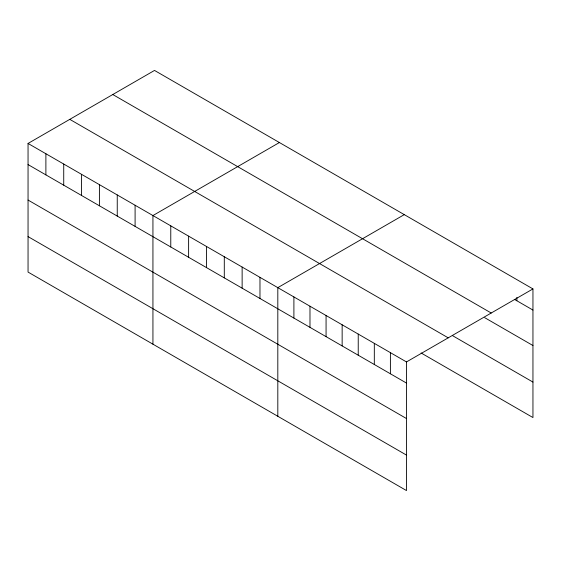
<?xml version="1.0" encoding="UTF-8"?>
<svg xmlns="http://www.w3.org/2000/svg" width="561" height="561" viewBox="0 0 561 561"><rect width="100%" height="100%" fill="white"/><g stroke="black" fill="none" stroke-linecap="round" stroke-linejoin="round"><path stroke-width="0.84" d="M28.05 143.448L406.487 361.936L406.487 490.566L28.05 272.078L28.05 143.448L154.513 70.434L532.95 288.922L532.95 417.552L421.094 352.974M279.399 142.536L152.936 215.55L152.936 344.181M404.285 214.632L277.814 287.646L277.814 416.283M406.487 361.936L532.95 288.922M514.675 299.504L532.95 310.058M112.782 94.529L491.219 313.017M484.697 317.673L532.95 345.527M452.531 335.653L532.95 382.076M69.781 119.353L448.218 337.841M28.05 164.583L406.487 383.072M28.05 200.06L406.487 418.541M28.05 236.609L406.487 455.09M516.863 297.386L516.863 300.766M390.4 352.645L390.4 373.78M374.32 343.36L374.32 364.496M358.234 334.075L358.234 355.211M342.147 324.791L342.147 345.927M326.067 315.506L326.067 336.642M309.981 306.222L309.981 327.358M293.901 296.937L293.901 318.073M259.974 277.351L259.974 298.487M242.135 267.05L242.135 288.186M224.295 256.749L224.295 277.884M206.455 246.447L206.455 267.583M188.615 236.146L188.615 257.282M170.775 225.845L170.775 246.98M135.096 205.249L135.096 226.385M117.249 194.948L117.249 216.083M99.409 184.646L99.409 205.782M81.569 174.345L81.569 195.48M63.73 164.05L63.73 185.186M45.89 153.749L45.89 174.885"/></g></svg>
